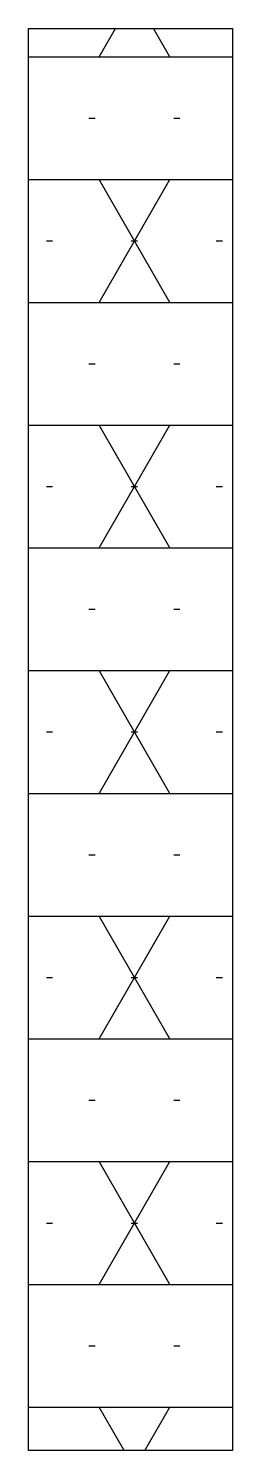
# Model space of a CAD drawing. Header units: metres. Extents: x 2125.2 to 2135.2, y 1758.9 to 1828.4.
import ezdxf

# ---------------------------------------------------------------- set-up
doc = ezdxf.new("R2010")
doc.units = ezdxf.units.M

msp = doc.modelspace()

# ---------------------------------------------------------------- hatches: boundary and pattern name
h = msp.add_hatch()
h.set_pattern_fill('PESCHANIK', color=256, pattern_type=2)
h.set_pattern_definition([(0, (0, 3), (0, 6), []), (0, (-0.15, 0), (10.3923, 6), [0.3, -3.85692]), (60, (-1.732, -3), (-2e-06, 11.999996), [6.9282, -13.8564]), (120, (1.732, -3), (-10.392302, 5.999996), [6.9282, -13.8564])])
h.paths.add_polyline_path([(2135.238, 1828.394), (2125.238, 1828.394), (2125.238, 1758.885), (2135.238, 1758.885)])

# ---------------------------------------------------------------- linework, layer by layer
msp.add_lwpolyline([(2125.238, 1828.394), (2135.238, 1828.394), (2135.238, 1758.885), (2125.238, 1758.885)], close=True)

doc.saveas('drawing.dxf')
